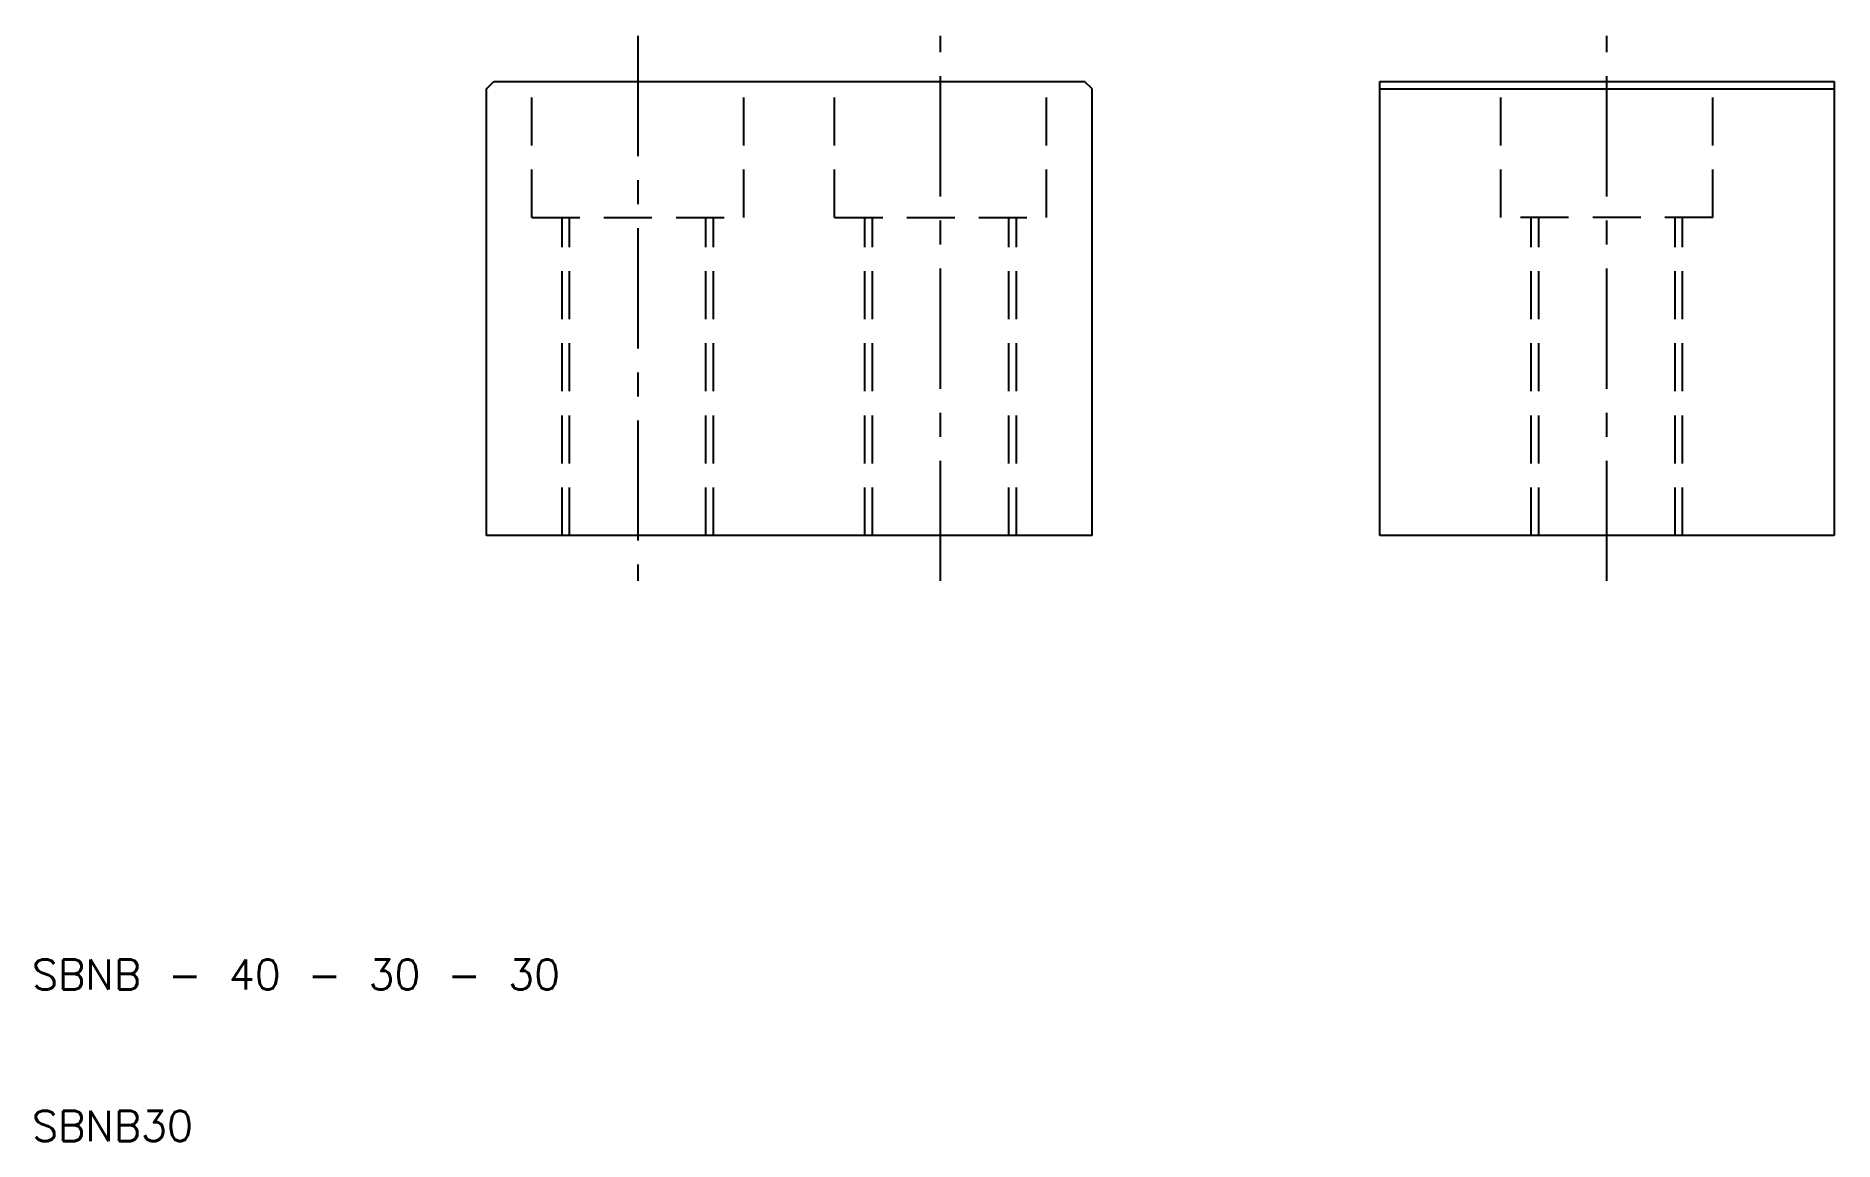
# Model space of a CAD drawing. Extents: x 10 to 129, y 10 to 83.
import ezdxf

# ---------------------------------------------------------------- set-up
doc = ezdxf.new("R2010")
doc.units = 0
doc.header["$LTSCALE"] = 0.25
doc.linetypes.add('CENTER', pattern=[50.8, 31.75, -6.35, 6.35, -6.35])
doc.linetypes.add('DASHED', pattern=[19.05, 12.7, -6.35])
doc.layers.get('0').update_dxf_attribs({"linetype": 'CONTINUOUS'})
doc.layers.add('CENTER', color=1, linetype='CENTER')
doc.styles.get("Standard").update_dxf_attribs({"font": 'txt.shx'})

msp = doc.modelspace()

# ---------------------------------------------------------------- linework, layer by layer
for p, q in [((40, 79.5), (40.5, 80)), ((40.5, 80), (79.5, 80)), ((80, 79.5), (79.5, 80)), ((99, 50), (99, 80)), ((99, 80), (129, 80)), ((129, 80), (129, 50)), ((40, 50), (40, 79.5)), ((80, 50), (80, 79.5)), ((99, 79.5), (129, 79.5)), ((80, 50), (40, 50)), ((129, 50), (99, 50))]:
    msp.add_line(p, q)
at = {"color": 3, "linetype": 'DASHED'}
for p, q in [((43, 71), (43, 80)), ((57, 71), (57, 80)), ((63, 71), (63, 80)), ((77, 71), (77, 80)), ((107, 71), (107, 80)), ((121, 71), (121, 80)), ((43, 71), (57, 71)), ((45, 50), (45, 71)), ((45.5, 50), (45.5, 71)), ((54.5, 50), (54.5, 71)), ((55, 50), (55, 71)), ((63, 71), (77, 71)), ((65, 50), (65, 71)), ((65.5, 50), (65.5, 71)), ((74.5, 50), (74.5, 71)), ((75, 50), (75, 71)), ((121, 71), (107, 71)), ((109, 50), (109, 71)), ((109.5, 50), (109.5, 71)), ((118.5, 50), (118.5, 71)), ((119, 50), (119, 71))]:
    msp.add_line(p, q, dxfattribs=at)
at = {"layer": 'CENTER', "color": 1, "linetype": 'CENTER'}
for p, q in [((50, 83), (50, 47)), ((70, 47), (70, 83)), ((114, 47), (114, 83))]:
    msp.add_line(p, q, dxfattribs=at)

# ---------------------------------------------------------------- texts
for s, p in [('SBNB - 40 - 30 - 30', (10, 20)), ('SBNB30', (10, 10))]:
    msp.add_text(s, height=2).set_placement(p)

doc.saveas('drawing.dxf')
